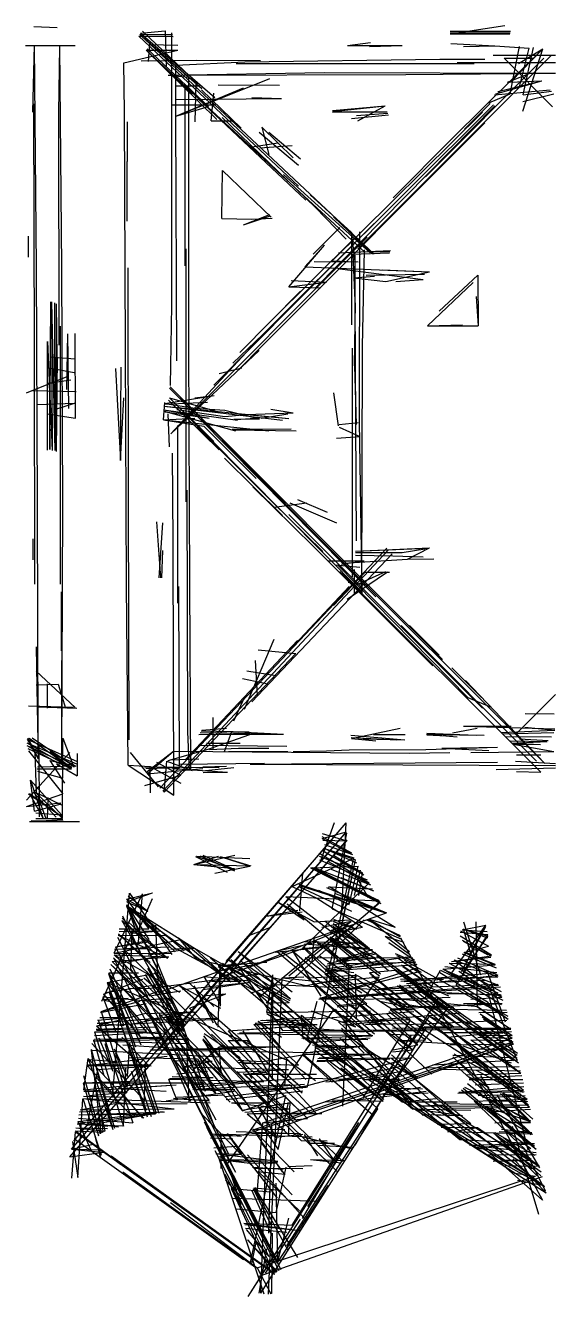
# Model space of a CAD drawing. Header units: millimetres. Extents: x 0 to 1475, y 4 to 1205.
# Drawn here: x 974 to 1475, y 4 to 1205 of the extents above; entities that cross this region are included whole.
import ezdxf

# ---------------------------------------------------------------- set-up
doc = ezdxf.new("R2010")
doc.units = ezdxf.units.MM
for name, color, linetype in [('P_139', 7, 'Continuous'), ('P_620', 7, 'Continuous'), ('P_707', 7, 'Continuous'), ('P_713', 7, 'Continuous'), ('P_731', 7, 'Continuous'), ('P_739', 7, 'Continuous'), ('P_741', 7, 'Continuous'), ('P_742', 7, 'Continuous'), ('P_743', 7, 'Continuous'), ('UNASSIGNED', 1, 'Continuous')]:
    doc.layers.add(name, color=color, linetype=linetype)

msp = doc.modelspace()

# ---------------------------------------------------------------- linework, layer by layer
at = {"layer": 'P_139'}
for p, q in [((1375.3, 1197), (1427, 1205)), ((1375.3, 1197), (1431.7, 1197)), ((1375.5, 1199.5), (1432.5, 1199.5)), ((1375.5, 1198), (1432, 1198)), ((1383, 1197), (1431.7, 1197)), ((1278.3, 1186), (1330, 1186)), ((1288, 994), (1471, 1177)), ((1299, 1185), (1330, 1186)), ((1376, 1188), (1417.7, 1185.7)), ((1378, 1098.7), (1463, 1183)), ((1388, 1185), (1417.7, 1185.7)), ((1416, 1177), (1475, 1177)), ((1417.7, 1185.7), (1450, 1183.5)), ((1432, 1140.5), (1441, 1185)), ((1433, 1152), (1463, 1183)), ((1440, 1169), (1463, 1183)), ((1441, 1147), (1450, 1183.5)), ((1444, 1124), (1463, 1183)), ((1444.5, 1139.5), (1454, 1184)), ((1352, 1062), (1464, 1174)), ((1365.5, 1173), (1408, 1173)), ((1382, 1170), (1475, 1170)), ((1426.5, 1174), (1454, 1174)), ((1426.5, 1174), (1472, 1128)), ((1256.5, 1160.5), (1475, 1160)), ((1333.5, 1158.5), (1475, 1160)), ((1429.5, 1151.5), (1451, 1160)), ((1417.3, 1139.3), (1470, 1144.3)), ((1418.5, 1140.5), (1462, 1152.7)), ((1420.5, 1142.5), (1462, 1152.7)), ((1431.3, 1151.3), (1462, 1152.7)), ((1444.5, 1139.5), (1471.2, 1143)), ((1288, 1115), (1314, 1129)), ((1389, 1107), (1413.3, 1131.3)), ((1412, 1132), (1432, 1140.5)), ((1444, 1133), (1473.5, 1140.5)), ((1282, 1117), (1317, 1120.5)), ((1287, 1120), (1316.5, 1122.2))]:
    msp.add_line(p, q, dxfattribs=at)
at = {"layer": 'P_620'}
for p, q in [((984.5, 976.5), (982.5, 1186.5)), ((982.5, 899.5), (982, 1131)), ((1006, 903), (1005.5, 1122.5)), ((977, 986), (977, 1006))]:
    msp.add_line(p, q, dxfattribs=at)
at = {"layer": 'P_707'}
for p, q in [((986, 529), (985.5, 752.5)), ((1008.5, 511.5), (1009.5, 752.5)), ((1072, 530), (1071.5, 753.5)), ((981, 720), (981, 700)), ((1008, 614), (1008, 670)), ((984, 618), (985, 561.3)), ((1008, 605), (1008, 549)), ((984, 595), (1021, 560.7)), ((984, 582), (1005, 582.5)), ((995, 560), (995, 583)), ((1005, 582.5), (1012, 560)), ((977, 562), (1019.5, 561)), ((985, 561.3), (986, 512)), ((985, 561.3), (1022.5, 560)), ((975.8, 530.5), (986, 512)), ((975.8, 530.5), (1023, 509.5)), ((976.2, 532), (986, 512)), ((977.4, 531.6), (1017.7, 503.3)), ((980.5, 532), (1020.3, 504.9)), ((1009, 455.7), (1009.5, 531.5)), ((1009.5, 531.5), (1019.7, 504.1)), ((975, 473), (1016, 518)), ((975.2, 527.3), (1022.2, 507.4)), ((975.2, 527.3), (1017.7, 503.3)), ((975.2, 524.6), (1007.3, 510.3)), ((975.2, 524.6), (1004.2, 508.2)), ((976.2, 521.8), (1016.8, 503)), ((977, 519.5), (1009.5, 479)), ((983, 519), (984, 479.4)), ((987.2, 457.2), (987, 524)), ((997, 519), (1021.6, 505)), ((997, 519), (1017.8, 503.7)), ((1023, 517), (1023, 496)), ((985.5, 504.5), (1021.8, 505.5)), ((997, 510.5), (1011, 489)), ((997, 510.5), (1021.8, 505.5)), ((1003.3, 507.3), (1023, 496)), ((985, 502.7), (1017.4, 502.6)), ((985.5, 500.5), (1008, 494)), ((978.7, 492), (990.5, 456.2)), ((978.7, 492), (1008, 459.2)), ((982.7, 462.7), (978.7, 492)), ((983.2, 480.5), (1008, 468.5)), ((983.2, 480.5), (1009, 455.7)), ((975, 467), (1009.5, 479)), ((975, 467), (1007.5, 470.5)), ((977, 479), (1008.4, 457.6)), ((978, 479.2), (1008.4, 457.6)), ((981.5, 480.2), (1003, 457))]:
    msp.add_line(p, q, dxfattribs=at)
at = {"layer": 'P_713'}
for p, q in [((1082, 1196.3), (1303.5, 989)), ((1278.3, 1186), (1300, 1189)), ((1088, 1181.6), (1295, 990.5)), ((1173, 1169), (1398, 1169)), ((1181.5, 1170.5), (1365.5, 1173)), ((1109, 1158), (1333.5, 1158.5)), ((1188, 1137), (1216, 1136)), ((1264.2, 1123.8), (1314, 1129)), ((1264.3, 1124.7), (1314, 1129)), ((1160, 1118), (1248, 1033)), ((1264.2, 1123.8), (1316, 1123.3)), ((1264.3, 1123), (1316, 1123.3)), ((1197.5, 1109), (1204, 1083)), ((1197.5, 1109), (1227, 1080)), ((1186, 1090), (1213, 1094)), ((1195, 1104), (1232, 1073)), ((1204, 1104), (1234, 1079)), ((1321.5, 1042), (1378, 1098.7)), ((1195.5, 1089.5), (1226, 1091.5))]:
    msp.add_line(p, q, dxfattribs=at)
at = {"layer": 'P_731'}
for p, q in [((1071, 506), (1069.5, 676.5)), ((1073, 518), (1099.5, 485.5)), ((1089, 500.2), (1114, 519.3)), ((1089, 498), (1114, 519.3)), ((1071, 506), (1114.3, 477.7)), ((1071, 506), (1092, 504.7)), ((1092, 504.7), (1121, 489)), ((1105, 480.7), (1107.7, 510)), ((1087, 487), (1121, 496.5)), ((1087.7, 503), (1120, 504)), ((1091.5, 503.5), (1092, 480)), ((978, 479.2), (990.5, 456.2)), ((982.7, 462.7), (1007.7, 469.7)), ((985.5, 477), (993.2, 455.6)), ((995, 455), (995.5, 475.5)), ((983.8, 461.2), (1008, 459.2)), ((978, 453), (1009.5, 454.8)), ((978, 453), (1025, 453)), ((979.5, 453.8), (1025, 453)), ((983.7, 455.7), (1009, 455.7))]:
    msp.add_line(p, q, dxfattribs=at)
at = {"layer": 'P_739'}
for p, q in [((1111.3, 819), (1297, 1005)), ((1126, 755), (1126, 994)), ((1071.5, 753.5), (1071, 976)), ((1176.5, 896), (1234, 954)), ((1111, 864.7), (1112.5, 940.5)), ((1287, 718), (1285.5, 944.2)), ((1176.5, 896), (1206, 925.5)), ((1111.3, 819), (1198.3, 913)), ((1170, 886), (1198.3, 913)), ((1172, 876), (1201.5, 906)), ((1292, 667), (1292.5, 901.5)), ((1069.5, 676.5), (1068.5, 899.5)), ((1111.3, 819), (1195, 898)), ((1129.5, 677.5), (1128.5, 900.5)), ((1283, 684), (1283, 900)), ((1059, 881), (1064, 794)), ((1064, 794), (1064.5, 882)), ((1157, 876), (1178.5, 881.5)), ((1064, 794), (1067, 853)), ((1105.9, 847.9), (1152.5, 855.5)), ((1110, 862.3), (1305, 665)), ((1110, 853), (1292, 670)), ((1110, 853), (1153, 841)), ((1110.8, 863.5), (1368, 606)), ((1110.8, 863.5), (1249, 723)), ((1134, 853), (1152.5, 855.5)), ((1265, 858), (1269.7, 826.7)), ((1104.5, 832.2), (1105.8, 848.8)), ((1104.7, 841.8), (1174.5, 832)), ((1104.7, 841.8), (1147.5, 834)), ((1105.1, 845.3), (1223, 833.5)), ((1105.1, 845.3), (1217, 832)), ((1105.2, 847.3), (1146, 849)), ((1105.9, 847.9), (1134.5, 843.5)), ((1109.2, 851), (1157, 804)), ((1117, 842), (1162.5, 835.5)), ((1134.5, 843.5), (1162.5, 841.5)), ((1162.5, 841.5), (1195.3, 833.3)), ((1206, 842.5), (1227, 839)), ((1104.5, 832.2), (1134, 834)), ((1104.5, 832.2), (1204, 822)), ((1104.5, 832.2), (1142.5, 826.5)), ((1105, 840.5), (1172.5, 822)), ((1106, 840), (1147.5, 834)), ((1110, 807), (1109, 838)), ((1125, 839), (1152, 812)), ((1162.5, 835.5), (1183, 837.3)), ((1171, 833), (1195.3, 833.3)), ((1173, 832.7), (1199.5, 834.5)), ((1183, 837.3), (1227, 839)), ((1183, 837.3), (1223, 833.5)), ((1196.8, 834), (1222, 838)), ((1270.5, 828), (1288.5, 829.8)), ((1292.3, 668.7), (1289.7, 830.7)), ((1118, 659), (1118, 827)), ((1136, 826), (1207.5, 754.5)), ((1142.5, 826.5), (1192, 777)), ((1169.5, 823.5), (1225, 824)), ((1171, 823), (1230, 822)), ((1270.5, 825.5), (1290, 816.5)), ((1268, 815), (1290, 816.5)), ((1113.5, 717.5), (1113, 801)), ((1162, 796), (1217, 742)), ((1189, 769), (1246.5, 712.5)), ((1231, 757), (1259, 745)), ((1207.5, 754.5), (1255, 708)), ((1209, 750), (1240, 754)), ((1224, 754), (1268, 735)), ((1098, 736), (1101.7, 683)), ((1100.5, 683), (1104, 735)), ((1286, 708.3), (1356, 711.3)), ((1286, 708.3), (1354.2, 711)), ((1330, 707), (1351.5, 710.5))]:
    msp.add_line(p, q, dxfattribs=at)
at = {"layer": 'P_741'}
for p, q in [((1081.2, 1195), (1113.5, 1194.5)), ((1081.2, 1195), (1232, 1053)), ((1082, 1196.3), (1113, 1196.3)), ((1082, 1196.3), (1140.7, 1145.3)), ((1082.8, 1197.8), (1106, 1200)), ((1082.8, 1197.8), (1153, 1137)), ((1084.7, 1199.7), (1137, 1149.7)), ((1106, 1200), (1107, 1166)), ((1112.5, 940.5), (1112.5, 1198)), ((1067, 1169.5), (1118, 1181.5)), ((1088, 1181.6), (1118, 1181.5)), ((1088, 1181.6), (1132, 1140)), ((1088, 1181.6), (1155, 1116)), ((1089.1, 1183), (1147, 1128.5)), ((1091.3, 1188), (1090, 1171)), ((1090.8, 1187), (1118, 1186.5)), ((1067.5, 1123.5), (1067, 1169.5)), ((1083.5, 1171.5), (1136, 1172.3)), ((1116, 1167.5), (1181.5, 1170.5)), ((1116.2, 1119.2), (1116, 1167.5)), ((1136, 1172.3), (1196, 1172)), ((1109, 1158), (1256.5, 1160.5)), ((1109, 1158), (1128.5, 1156)), ((1116.2, 1119.2), (1205, 1155)), ((1128.5, 900.5), (1128.5, 1156)), ((1116, 1148), (1138.7, 1148)), ((1116.2, 1119.2), (1180, 1146)), ((1125, 978), (1125, 1148)), ((1135, 1150.5), (1134, 1114)), ((1140.5, 1144), (1178, 1108)), ((1149.5, 1115), (1152, 1141)), ((1156, 1149), (1214, 1148.7)), ((1112, 1130), (1154, 1130)), ((1116, 1135), (1216, 1136)), ((1137, 1136), (1239, 1040)), ((1248, 957), (1417.5, 1129)), ((1253, 967), (1416.3, 1130)), ((1116.2, 1119.2), (1147, 1128.5)), ((1117, 888), (1116.2, 1119.2)), ((1264, 982.5), (1406, 1123)), ((1070, 1114), (1070, 1076.5)), ((1149.5, 1115), (1170, 1115)), ((1070, 1020), (1070, 1076.5)), ((1159.7, 1022.7), (1160.2, 1067.8)), ((1160.2, 1067.8), (1206.2, 1023.8)), ((1218, 1064), (1299.7, 990)), ((1243, 1045), (1282, 1009.3)), ((1159.7, 1022.7), (1188, 1022)), ((1180, 1016.5), (1205, 1026.3)), ((1180, 1016.5), (1205.5, 1025)), ((1188, 1022), (1207.3, 1023))]:
    msp.add_line(p, q, dxfattribs=at)
at = {"layer": 'P_742'}
for p, q in [((1201.5, 906), (1408, 1113)), ((1248, 1033), (1277, 1003)), ((1265, 1024), (1302, 989)), ((1152, 865), (1303.5, 1018)), ((1198.3, 913), (1303.5, 1018)), ((1246, 989), (1271, 1014)), ((1285.5, 982), (1282, 1009.3)), ((1282, 1009.3), (1282, 922)), ((1289.7, 830.7), (1290, 1010)), ((1206, 925.5), (1285, 1004)), ((1223, 958), (1256.5, 997.5)), ((1238, 977), (1256.5, 997.5)), ((1270, 990), (1319, 992.5)), ((1282.5, 989), (1318, 990)), ((1285.7, 945), (1283.7, 988.7)), ((1285.5, 944.2), (1285.5, 988)), ((1292.5, 901.5), (1294.5, 993)), ((1295.2, 991), (1318.3, 991.3)), ((1238, 977), (1355.7, 972.3)), ((1247, 982), (1288.5, 981.5)), ((1264, 982.5), (1286.7, 981.7)), ((1271, 975), (1350, 965)), ((1311, 974), (1355.7, 972.3)), ((1223, 958), (1258.5, 962.5)), ((1225, 964), (1258.5, 962.5)), ((1284, 966.5), (1304, 968)), ((1284, 966.5), (1314.5, 963)), ((1296, 969), (1351, 970)), ((1314.5, 963), (1355.7, 972.3)), ((1324, 963), (1350, 965)), ((1354, 921.3), (1397, 962)), ((1365, 935), (1401.5, 969)), ((1401.5, 969), (1401.7, 921.3)), ((1223, 958), (1253, 957)), ((1400, 949), (1401.7, 921.3)), ((1285, 883.5), (1286, 943)), ((1354, 921.3), (1387, 922)), ((1354, 921.3), (1401.7, 921.3)), ((1285, 883.5), (1286.5, 828))]:
    msp.add_line(p, q, dxfattribs=at)
at = {"layer": 'P_743'}
for p, q in [((1223, 743), (1406, 560)), ((1249, 723), (1465, 507.5)), ((1101, 484.3), (1315.5, 711)), ((1104, 481.5), (1316.7, 709.3)), ((1246.5, 712.5), (1359, 600)), ((1335, 700.7), (1356, 711.3)), ((1188, 566), (1320.5, 705.8)), ((1260, 699), (1294, 699)), ((1272.7, 696), (1294, 699)), ((1274.5, 697), (1335, 700.7)), ((1286, 707), (1330, 707)), ((1286, 704.5), (1321.3, 704)), ((1321.3, 704), (1350, 703)), ((1335, 700.7), (1360, 701)), ((1265, 657), (1295, 688.5)), ((1267, 695.5), (1290, 693)), ((1269, 695.3), (1392, 570)), ((1271, 689), (1461, 499.5)), ((1278, 663), (1316.3, 688.7)), ((1285, 669), (1285, 691)), ((1286, 676), (1314.5, 689)), ((1295, 688.5), (1318, 688.5)), ((1224, 615), (1280, 675)), ((1279, 679), (1299, 676)), ((1329, 638), (1457, 510)), ((1337, 638), (1365, 610)), ((1194, 615), (1229.5, 611.5)), ((1377, 598), (1405, 570)), ((1392, 570), (1414, 561)), ((1282, 531.3), (1328, 541)), ((1377.5, 536.5), (1401, 541)), ((1388, 543), (1433, 543)), ((1303, 535), (1333, 535)), ((1353, 535.4), (1382, 533)), ((1353, 535.4), (1407.5, 534.5)), ((1353, 535.4), (1400, 534.5)), ((1353.2, 536.2), (1400, 534.5)), ((1353.2, 534.8), (1377.5, 533.5))]:
    msp.add_line(p, q, dxfattribs=at)
at = {"layer": 'UNASSIGNED'}
for p, q in [((982, 1204), (1004, 1203)), ((974, 1186), (1021, 1186)), ((981, 1123), (982.5, 1186.5)), ((1005.5, 1122.5), (1006.5, 1185)), ((1008.5, 976.5), (1006.5, 1185)), ((1068.5, 899.5), (1067.5, 1123.5)), ((985.5, 752.5), (984.5, 976.5)), ((1009.5, 752.5), (1008.5, 976.5)), ((997, 804.2), (998, 944)), ((998.8, 943.8), (1001.8, 803.4)), ((998.8, 943.8), (999.3, 803.3)), ((1001.4, 942.8), (1001.8, 803.4)), ((1003, 841), (1003.3, 942)), ((1004, 891.5), (1003.3, 942)), ((1007, 677), (1007, 921)), ((1013, 861), (1014, 913.5)), ((1015, 843), (1014, 913.5)), ((1021.3, 834), (1021, 914)), ((995, 906.5), (999.3, 803.3)), ((995, 803.7), (995, 906.5)), ((983, 677), (982.5, 899.5)), ((997, 892), (1021, 890)), ((1004, 891.5), (1003, 802.3)), ((996.5, 881.5), (1020, 877)), ((996.5, 881.5), (997, 804.2)), ((975, 858), (1015, 874)), ((995, 867), (1017, 870)), ((981, 860), (1022, 859)), ((985, 847), (1020.5, 848)), ((1002, 844), (1002, 812)), ((1002.7, 842.3), (1020.5, 848)), ((994.5, 838), (1021.3, 834)), ((1127.5, 537.5), (1127, 766)), ((1103, 683), (1104, 709)), ((1114.3, 477.7), (1113.5, 717.5)), ((1119.7, 505.3), (1119, 675)), ((1130.3, 501), (1129.5, 677.5)), ((1181, 559), (1209, 625)), ((1125, 511), (1231, 624)), ((1105, 480.7), (1229.5, 611.5)), ((1191, 605), (1193, 572)), ((1183.3, 595.3), (1210.7, 590.7)), ((1179, 588), (1203, 583)), ((1390, 586), (1465, 507.5)), ((1171, 548), (1181, 570)), ((1437, 535), (1475, 573)), ((1446.3, 555), (1473.7, 554.7)), ((1140.7, 539.3), (1164, 541)), ((1151, 551), (1151, 520.5)), ((1388, 543), (1474.3, 540.3)), ((1446, 542), (1474.2, 539.2)), ((1129, 501), (1127.5, 537.5)), ((1138, 535), (1218, 535.3)), ((1139, 536.8), (1218, 535.3)), ((1140, 538.5), (1185.5, 537.5)), ((1140, 538.5), (1169, 538)), ((1146.7, 521.3), (1186, 535)), ((1154, 537), (1185.3, 536)), ((1162, 519), (1169, 538)), ((1169, 538), (1218, 535.3)), ((1281.5, 534.5), (1332.5, 530)), ((1281.8, 532.2), (1325, 530)), ((1282, 531.3), (1305, 529)), ((1293, 531), (1332.5, 530)), ((1377.3, 535), (1407.5, 534.5)), ((1424, 537), (1474.2, 539.2)), ((1425.3, 535.7), (1473.2, 536.8)), ((1427.7, 533.3), (1471, 533)), ((1432, 529), (1467, 528.3)), ((1441, 531), (1468, 529.5)), ((1108.8, 510.5), (1146.7, 521.3)), ((1114, 519.3), (1336.5, 517.5)), ((1138, 525), (1221, 524)), ((1145, 527), (1177, 527)), ((1148, 520.8), (1175.5, 522)), ((1166, 519), (1222, 519)), ((1175.5, 522), (1204, 522)), ((1227, 519), (1258.5, 519.5)), ((1258.5, 519.5), (1280, 520.5)), ((1280, 520.5), (1352.5, 521)), ((1336.5, 517.5), (1375, 518)), ((1352.5, 521), (1420, 523)), ((1367.5, 522), (1420, 523)), ((1367.5, 522), (1412, 520)), ((1395, 518), (1473.5, 519)), ((1434.2, 526.8), (1467, 528.3)), ((1434.2, 526.8), (1460.7, 525.7)), ((1435, 526), (1473.5, 519)), ((1435, 526), (1460.7, 525.7)), ((1086.5, 504.5), (1157, 504)), ((1098, 509), (1121, 496.5)), ((1107.7, 510), (1131.5, 501)), ((1111, 511), (1138, 512)), ((1119, 507), (1200, 508)), ((1141.5, 504.5), (1164, 505)), ((1186.5, 507), (1420, 509)), ((1186.5, 507), (1475, 505.7)), ((1437, 510), (1475, 507.5)), ((1438, 516), (1461, 516)), ((1089, 498), (1141.7, 503)), ((1113, 503), (1165, 499.5)), ((1141.3, 500.7), (1171, 504)), ((1142, 499), (1165, 499.5)), ((1419, 502), (1475, 503.5)), ((1438, 500), (1461, 499.5)), ((1093, 492), (1114.3, 477.7)), ((1019.7, 151.3), (1277, 451.5)), ((1253, 415), (1266, 452)), ((1273, 369), (1277, 451.5)), ((1016, 136), (1278, 435.6)), ((1017.5, 143.2), (1277.4, 443)), ((1101, 238), (1277.4, 443)), ((1163.7, 320.7), (1264, 436)), ((1176.2, 320.2), (1277.8, 434.5)), ((1254.2, 438.8), (1282, 423.3)), ((1254.4, 436.8), (1277.4, 443)), ((1254.4, 436.8), (1283, 421.8)), ((1254.5, 441.5), (1277.8, 434.5)), ((1255, 435.2), (1277.8, 434.5)), ((1264, 370.5), (1277.7, 441.8)), ((1133, 412.2), (1172, 421)), ((1139, 420.5), (1171.7, 406.3)), ((1141.5, 421), (1171.5, 407.5)), ((1253, 422.3), (1298.8, 394.8)), ((1255.3, 425), (1293.8, 402.6)), ((1256.7, 431), (1283, 421.8)), ((1257.6, 427), (1284.2, 418.4)), ((1258.7, 426.3), (1287, 413.7)), ((1258.7, 426.3), (1285.8, 416.7)), ((1265, 421), (1292.6, 404.4)), ((1133, 412.2), (1156.5, 420)), ((1133, 412.2), (1171.7, 408.3)), ((1133, 412.2), (1187, 411)), ((1134.8, 419.8), (1164.5, 405)), ((1135.6, 420), (1171.5, 407.5)), ((1135.6, 420), (1186, 418)), ((1153, 404), (1186, 410.8)), ((1158, 419.7), (1187, 411)), ((1159, 419.5), (1183.5, 411.5)), ((1226, 391.5), (1283.7, 418)), ((1240.5, 202.2), (1285.8, 416.7)), ((1243.5, 409), (1288.5, 410.5)), ((1243.5, 409), (1310, 375.4)), ((1244.8, 409.5), (1310, 375.4)), ((1244.8, 409.5), (1308.9, 376.9)), ((1246.5, 409.5), (1303, 387.3)), ((1246.5, 409.5), (1308.2, 378)), ((1251.7, 420), (1292.6, 404.4)), ((1252, 416.7), (1297, 397.8)), ((1258.2, 300.8), (1284.2, 418.4)), ((1260, 415), (1300, 393)), ((1273, 354), (1285.8, 416.7)), ((1280, 374.5), (1288.5, 410.5)), ((1233.3, 368.3), (1236, 404)), ((1262, 408), (1300, 393)), ((1272, 400), (1303, 387.3)), ((1285, 383), (1290.7, 407)), ((1286, 402), (1298, 381)), ((1289, 383), (1292.6, 404.4)), ((1056.5, 196), (1072.3, 385)), ((1057.9, 328.6), (1084.5, 384.5)), ((1069.5, 379.5), (1094, 385.5)), ((1069.7, 376.9), (1094, 385.5)), ((1072.3, 385), (1112.4, 327.2)), ((1081, 339), (1084.5, 384.5)), ((1226, 391.5), (1249.5, 380.5)), ((1232.5, 393.5), (1314.2, 366.6)), ((1232.5, 391.5), (1282, 368)), ((1232.7, 392.3), (1314.2, 366.6)), ((1235.2, 332.2), (1298.8, 394.8)), ((1251, 388), (1280, 374.5)), ((1258.5, 390.5), (1315.2, 366.5)), ((1260, 391), (1302, 389.2)), ((1261.5, 391.5), (1323.5, 353)), ((1266, 385), (1313, 367.3)), ((1272, 395), (1307.8, 378.4)), ((1069.4, 374), (1078.5, 349)), ((1069.4, 374), (1116.8, 332)), ((1069.5, 379.5), (1090.5, 351.5)), ((1069.5, 379.5), (1089.7, 368)), ((1069.6, 373), (1168, 301.3)), ((1069.6, 373), (1124.6, 259.8)), ((1069.7, 376.9), (1089.7, 368)), ((1069.9, 373.7), (1100.7, 309.3)), ((1069.9, 373.7), (1090.5, 341.5)), ((1071, 382.5), (1089.7, 368)), ((1083, 355), (1094, 380)), ((1201.5, 281.5), (1308.9, 376.9)), ((1213, 376.5), (1247, 358)), ((1213, 376.5), (1237.5, 360)), ((1220, 382), (1303, 318)), ((1220, 382), (1308.2, 378)), ((1221.5, 375), (1285, 322)), ((1221.5, 375), (1237.5, 360)), ((1249.5, 380.5), (1292.5, 353)), ((1265, 339.5), (1309.3, 376.7)), ((1065.4, 361.6), (1099.5, 324.5)), ((1065.7, 363.7), (1082, 330)), ((1070.6, 372.1), (1116.8, 332)), ((1072.6, 371.6), (1134.8, 332.5)), ((1073.3, 370), (1115.4, 329.6)), ((1081, 367), (1124, 331)), ((1101.5, 292), (1315.2, 366.5)), ((1201.5, 363.5), (1231.5, 369)), ((1201.5, 363.5), (1235.5, 367.5)), ((1264, 370.5), (1329.4, 341.8)), ((1265, 360.5), (1287, 351)), ((1298.4, 360.6), (1337, 330)), ((1298.4, 360.6), (1328.2, 343.8)), ((1299, 360.5), (1323.5, 353)), ((1046.3, 283), (1076, 349)), ((1062.5, 351.5), (1090.5, 351.5)), ((1062.6, 349), (1101, 349.5)), ((1065, 359.3), (1108.4, 323.8)), ((1065, 359.3), (1123.5, 257)), ((1071, 358), (1108.4, 323.8)), ((1073.5, 313), (1075, 350.5)), ((1075.5, 347.5), (1101, 349.5)), ((1097, 355), (1099.5, 293.5)), ((1185, 345), (1206, 353)), ((1192, 318), (1276.5, 352)), ((1195, 287), (1281.8, 358.8)), ((1247, 358), (1281.3, 360)), ((1254, 353), (1281.8, 358.8)), ((1257, 359), (1299, 323)), ((1262, 328), (1294, 360)), ((1262.2, 347.2), (1292.5, 353)), ((1262.3, 349.7), (1281.7, 358)), ((1263, 350.5), (1289.5, 338.5)), ((1264.5, 354), (1297.3, 333.3)), ((1264.8, 358.5), (1287, 351)), ((1264.8, 356.5), (1317, 312)), ((1264.8, 356.5), (1439, 234)), ((1275, 353), (1299.2, 332.8)), ((1296.6, 359.8), (1328, 345.3)), ((1377, 310), (1409, 355)), ((1384.8, 348.4), (1411, 346)), ((1385, 349.5), (1411.5, 335)), ((1386.2, 311), (1409.2, 353.8)), ((1386.7, 350.6), (1409, 355)), ((1386.7, 350.6), (1410.5, 348.8)), ((1387.8, 351.4), (1410.7, 343)), ((1387.8, 351.4), (1411, 344.6)), ((1387.8, 351.4), (1394.5, 328.5)), ((1388, 358), (1404, 308)), ((1394.5, 328.5), (1409, 355)), ((1401.2, 278), (1400, 358)), ((1057.9, 328.6), (1121, 341.5)), ((1059, 334.5), (1091.3, 340.7)), ((1059, 334.5), (1092.5, 339.5)), ((1061, 343.7), (1172.5, 121.5)), ((1061.8, 345.5), (1106, 345)), ((1061.8, 345.5), (1108.4, 323.8)), ((1062, 346.7), (1102, 308)), ((1062, 346.7), (1092, 319.7)), ((1118.5, 343), (1135.5, 323)), ((1119.7, 342.3), (1168, 301.3)), ((1216.5, 331.5), (1248.8, 339)), ((1223, 307), (1264.3, 341)), ((1236, 333), (1292, 339)), ((1237.8, 337.2), (1302, 332)), ((1238.5, 339.5), (1290.7, 338.3)), ((1245, 320), (1247, 342.5)), ((1247.7, 340.7), (1280, 313.2)), ((1250, 338), (1299.2, 332.8)), ((1250, 338), (1283, 315.2)), ((1261.7, 342.7), (1308.5, 307)), ((1261.8, 344), (1309.5, 309)), ((1262.4, 343.6), (1305, 323.7)), ((1314, 344.5), (1331.5, 339)), ((1314, 344.5), (1337, 327.5)), ((1317.5, 338.5), (1341.6, 321.8)), ((1328.5, 343), (1462.5, 95)), ((1381, 298), (1411, 346)), ((1384.7, 344.7), (1414.5, 326.8)), ((1386.8, 340.8), (1414.2, 325.8)), ((1387.7, 310.7), (1411, 344.6)), ((1387.7, 339.7), (1411, 327)), ((1387.7, 339.7), (1413.5, 326.2)), ((1056, 320.5), (1109.6, 324.9)), ((1057.8, 326.9), (1119.5, 291.5)), ((1057.8, 326.9), (1109.6, 324.9)), ((1057.8, 326.9), (1126.5, 262)), ((1057.9, 328.6), (1112, 328.2)), ((1058.3, 332.1), (1090, 333)), ((1059, 334.5), (1118.3, 215.3)), ((1064, 319), (1098.3, 325.3)), ((1066.5, 333), (1110.5, 334.5)), ((1066.5, 333), (1231, 169.3)), ((1090, 327), (1133.8, 333.2)), ((1096.5, 324.5), (1110.7, 289.3)), ((1111.3, 332.3), (1133.2, 333.8)), ((1117, 332.7), (1213, 281)), ((1133.8, 333.2), (1168, 301.3)), ((1133.8, 333.2), (1186.2, 303.2)), ((1164, 308), (1236, 333)), ((1175, 330), (1226, 292)), ((1175, 330), (1224.5, 285.2)), ((1210, 329.5), (1258.5, 334.5)), ((1212, 330), (1304, 252.4)), ((1215, 331), (1281.7, 278.3)), ((1226, 331), (1283.5, 281.5)), ((1226, 331), (1253.2, 287.8)), ((1236.2, 334), (1307.5, 263)), ((1236.8, 334.6), (1296.5, 280.5)), ((1238.5, 324.5), (1340.2, 324.2)), ((1238.5, 324.5), (1344.7, 242)), ((1252, 326), (1386, 241.7)), ((1257.6, 313.8), (1335, 325)), ((1258.3, 316.2), (1306, 328)), ((1258.5, 334.5), (1281.7, 313.9)), ((1259, 318.3), (1304.7, 329.3)), ((1268, 321.3), (1302, 332)), ((1268, 321.3), (1304.7, 329.3)), ((1305.7, 326.3), (1440, 224.8)), ((1323.5, 328), (1342.7, 319.8)), ((1324.7, 326.3), (1343.8, 317.6)), ((1376.8, 320.7), (1414.2, 325.8)), ((1376.8, 320.7), (1413.8, 324.8)), ((1386.6, 327.8), (1418.7, 314.5)), ((1388.2, 329.2), (1411.5, 335)), ((1388.2, 329.2), (1418, 317.3)), ((1388.8, 329.8), (1417.6, 318.2)), ((1053.8, 313.8), (1082.3, 249.3)), ((1054.8, 317.6), (1182, 188)), ((1054.8, 317.6), (1123.8, 254.6)), ((1056, 320.5), (1159, 216)), ((1057.3, 324.1), (1123.5, 257)), ((1057.3, 324.1), (1101, 238)), ((1073.5, 313), (1091.5, 288)), ((1089.3, 314.3), (1123.8, 254.6)), ((1091.5, 318.2), (1111, 291)), ((1135.5, 323), (1239, 298)), ((1149, 324), (1242.8, 244.2)), ((1156, 258.5), (1158, 318)), ((1156, 316), (1178, 302)), ((1156.2, 316.8), (1202, 320)), ((1158.3, 278.3), (1158, 316.7)), ((1160, 319), (1223.8, 283.7)), ((1160.5, 316), (1180.5, 318.5)), ((1166.3, 321.7), (1224.5, 285.2)), ((1167, 313.5), (1192, 318)), ((1167, 313.5), (1312, 188.5)), ((1168, 322.5), (1330, 188)), ((1173.5, 318.5), (1217, 255.5)), ((1177.7, 321.3), (1312.8, 190.3)), ((1179, 320), (1208.5, 300)), ((1253, 286), (1345.2, 315)), ((1257, 309), (1281.7, 313.9)), ((1257.3, 311.5), (1343.8, 317.6)), ((1257.6, 313.8), (1292, 291)), ((1257.6, 313.8), (1280, 293)), ((1259, 318.3), (1342.7, 319.8)), ((1262.3, 313), (1330.8, 319.8)), ((1262.3, 313), (1437, 201)), ((1262.3, 313), (1284.2, 310.3)), ((1268, 321.3), (1305, 323.7)), ((1274, 184), (1280, 313.2)), ((1283, 315.2), (1312, 319)), ((1299.3, 310.3), (1323.3, 312.3)), ((1323.3, 312.3), (1371, 275.5)), ((1325, 313.5), (1371.7, 277.3)), ((1326.3, 323.7), (1371, 292.5)), ((1329.4, 317.4), (1359, 296.5)), ((1330, 320.4), (1348, 310.5)), ((1330.5, 316), (1359, 296.5)), ((1331.8, 321.8), (1410.5, 278.5)), ((1351.5, 285.5), (1366.3, 312.3)), ((1366.3, 312.3), (1425, 284.2)), ((1368.3, 313.4), (1418, 317.3)), ((1368.3, 313.4), (1420.5, 291)), ((1368.3, 313.4), (1424.2, 287)), ((1368.8, 313.5), (1424, 280)), ((1370.5, 316), (1419.6, 310.2)), ((1374.4, 319), (1417.6, 318.2)), ((1374.4, 319), (1423.5, 292.2)), ((1379.2, 322.2), (1424.2, 287)), ((1379.2, 322.2), (1420.5, 306)), ((1382.2, 324.2), (1420.3, 307.8)), ((1047.8, 289.6), (1085, 304)), ((1051.4, 300.6), (1097.3, 309.7)), ((1051.4, 300.6), (1223.5, 226.5)), ((1051.4, 300.6), (1092.7, 174)), ((1051.4, 300.6), (1147.3, 189.7)), ((1051.4, 300.6), (1089.5, 252.5)), ((1052.6, 309.2), (1167.5, 187.8)), ((1052.6, 309.2), (1078, 240)), ((1052.6, 309.2), (1097.7, 177.2)), ((1052.8, 309.8), (1081, 310)), ((1052.8, 309.8), (1083, 242)), ((1060, 301), (1126.3, 236.7)), ((1086, 305.3), (1114.3, 280.7)), ((1087.3, 308.3), (1153.8, 195.5)), ((1088.3, 311), (1126.4, 245.6)), ((1092.5, 295.5), (1196, 309)), ((1096, 310.5), (1113, 281.2)), ((1122.5, 294), (1186.8, 301)), ((1128, 301), (1152, 278)), ((1142, 294), (1186.8, 301)), ((1142.5, 306.5), (1186.5, 302.2)), ((1142.5, 306.5), (1158.5, 279.5)), ((1150, 302), (1178, 302)), ((1186.2, 303.2), (1294.3, 209)), ((1186.5, 302.2), (1223.2, 282)), ((1196.5, 7.2), (1207.7, 308)), ((1202, 272.4), (1207.7, 308)), ((1203.7, 6.3), (1216.7, 305.3)), ((1207.5, 209), (1207.7, 308)), ((1216.7, 305.3), (1237, 306)), ((1216.7, 305.3), (1257.2, 301.2)), ((1234, 311), (1301.2, 249.6)), ((1239, 298), (1287.3, 306.3)), ((1243, 305), (1286, 307.8)), ((1256.5, 301.8), (1276, 285.5)), ((1257, 309), (1307.5, 263)), ((1257.2, 301.2), (1308.3, 306)), ((1257.2, 301.2), (1276, 285.5)), ((1262, 289), (1347.3, 311.3)), ((1265, 298), (1297.5, 300.5)), ((1279.5, 264.5), (1308.3, 306)), ((1285.2, 308.5), (1311.6, 294)), ((1287, 266), (1286, 307.8)), ((1299.3, 310.3), (1336, 279.3)), ((1299.3, 300.3), (1337.7, 265.7)), ((1300.2, 309), (1430, 204)), ((1301.5, 307), (1411, 220)), ((1310, 295), (1420.3, 307.8)), ((1328.5, 304), (1420.5, 306)), ((1328.8, 302), (1419.6, 310.2)), ((1332, 301.7), (1369, 304)), ((1334, 299.7), (1408, 303)), ((1364.7, 310.7), (1411.5, 282)), ((1383.5, 311.5), (1412, 293)), ((1387.7, 310.7), (1421.2, 298.2)), ((1410, 312), (1427.5, 263.5)), ((1045.5, 273.2), (1100.7, 293)), ((1047.8, 289.6), (1082.3, 249.3)), ((1049.5, 291.2), (1107, 300)), ((1052.7, 292.3), (1082, 212)), ((1054.5, 292), (1067, 260)), ((1071, 295), (1092.5, 295.5)), ((1091.5, 288), (1121, 293)), ((1119.5, 298), (1158.5, 276.5)), ((1119.5, 298), (1235.5, 196.5)), ((1129, 276.5), (1163.5, 290)), ((1133, 297.5), (1155, 260.3)), ((1133, 297.5), (1151.5, 262.5)), ((1141, 288), (1163.5, 290)), ((1187, 291), (1210, 297.5)), ((1203, 295), (1223.8, 283.7)), ((1209.3, 298.7), (1423.8, 288.8)), ((1251.2, 285), (1421.2, 298.2)), ((1251.2, 285), (1422.8, 296.8)), ((1253, 286), (1313.5, 290.8)), ((1301.5, 300), (1335.3, 277)), ((1311, 294.8), (1420.3, 299.3)), ((1312.5, 293.2), (1351, 261.5)), ((1325.5, 298), (1444.8, 199)), ((1327.5, 298.5), (1386.5, 259)), ((1328, 296.5), (1378.7, 258.7)), ((1335.5, 298.5), (1442.2, 215)), ((1344, 295), (1435.2, 227)), ((1350, 299), (1373.7, 288.3)), ((1372.3, 290.3), (1423.1, 289.4)), ((1381, 298), (1430.2, 266.2)), ((1395, 289), (1430, 268.8)), ((1411, 291.5), (1448.7, 142.7)), ((1412.5, 295), (1438.3, 227.5)), ((1045, 272.4), (1088, 281)), ((1045.5, 273.2), (1082.5, 283)), ((1046.6, 284.6), (1071, 286)), ((1046.6, 284.6), (1073, 278)), ((1047.3, 287.3), (1113, 281.2)), ((1047.3, 287.3), (1059, 255)), ((1084, 284), (1110.3, 286)), ((1084.5, 285), (1215.5, 29.5)), ((1111.8, 283), (1123.8, 258.8)), ((1129, 276.5), (1181, 224.5)), ((1201.5, 281.5), (1223.2, 282)), ((1239.6, 246), (1249.7, 283)), ((1252.3, 286.5), (1286, 259)), ((1254.8, 285), (1351.5, 285.5)), ((1256.5, 282.5), (1277.7, 263.3)), ((1268.7, 277.7), (1296.5, 280.5)), ((1269.5, 279), (1289.5, 281.5)), ((1272.5, 138.5), (1364, 285.5)), ((1281.7, 278.3), (1340, 237)), ((1282.2, 279.5), (1306.5, 255)), ((1289.5, 281.5), (1340, 237)), ((1309, 283), (1336.8, 277.4)), ((1313, 194), (1374.3, 278.3)), ((1314.3, 286.7), (1402, 278)), ((1314.5, 284.5), (1375.5, 287)), ((1319, 276), (1424.5, 280.8)), ((1324, 282), (1356.2, 276.5)), ((1335.8, 278.2), (1377, 278.7)), ((1356.2, 276.5), (1378.7, 258.7)), ((1357, 276.7), (1379, 277.5)), ((1364, 285.5), (1438, 229.2)), ((1388, 281), (1424.5, 280.8)), ((1395, 285), (1424.2, 287)), ((1400.3, 278.3), (1432.6, 256.6)), ((1401.2, 278), (1432.6, 256.6)), ((1411.3, 280.3), (1430.2, 266.2)), ((1041.1, 259.9), (1086.5, 271.5)), ((1041.1, 259.9), (1155, 266)), ((1041.9, 262.4), (1119.5, 269)), ((1042, 265.2), (1072, 267.7)), ((1042.8, 265.5), (1075.5, 168)), ((1044.3, 267.7), (1072, 267.7)), ((1045.5, 273.2), (1068.8, 196)), ((1073, 261), (1114, 270)), ((1086.5, 271.5), (1135, 273)), ((1087, 265), (1156, 267)), ((1100.5, 270), (1135, 273)), ((1100.5, 270), (1154, 171)), ((1107, 268), (1179.2, 179.6)), ((1107, 268), (1144, 198)), ((1119.5, 269), (1144, 198)), ((1165, 129.5), (1265, 274.5)), ((1191.2, 262.3), (1341, 273.5)), ((1196.2, 264.8), (1248, 268)), ((1198.5, 265), (1249.8, 261.2)), ((1201.8, 273), (1240, 259)), ((1202, 272.4), (1300, 274)), ((1202, 272.4), (1228, 274)), ((1202.2, 271.5), (1288.5, 217)), ((1236.5, 247.8), (1235, 270)), ((1235, 270), (1339.8, 181.5)), ((1244, 274), (1286, 259)), ((1266.7, 275.7), (1339.8, 181.5)), ((1270, 263.5), (1337.7, 265.7)), ((1274, 270), (1301.7, 250.2)), ((1274.7, 260.7), (1320, 265)), ((1293, 191), (1337.2, 264.2)), ((1294, 264.5), (1385, 272)), ((1300, 268), (1358, 214)), ((1306.5, 195.5), (1356, 269)), ((1315.5, 271), (1344.7, 242)), ((1317.5, 273.2), (1352, 246.5)), ((1318.8, 275.2), (1339.7, 275.3)), ((1318.8, 275.2), (1358, 245)), ((1333.5, 261), (1429, 265)), ((1355.3, 276), (1428.5, 274.5)), ((1356, 269), (1378.7, 258.7)), ((1356, 269), (1401.5, 238)), ((1381, 267), (1434.6, 244.7)), ((1402.5, 272.5), (1429.3, 272.7)), ((1403.7, 271), (1434.1, 250.6)), ((1405.7, 268.3), (1434.1, 250.6)), ((1407, 266.5), (1434, 248.1)), ((1039.4, 254.2), (1066.7, 165)), ((1039.4, 254.2), (1088.7, 254)), ((1039.4, 250.8), (1102, 254)), ((1041, 256.8), (1097, 259)), ((1041, 256.8), (1088.5, 256)), ((1041.1, 259.9), (1088, 219.5)), ((1041.3, 255.7), (1115, 252)), ((1041.9, 262.4), (1067, 260)), ((1143, 252.5), (1177, 230)), ((1153.5, 262.2), (1178, 240)), ((1165.5, 255), (1249.8, 261.2)), ((1165.5, 255), (1188, 228)), ((1174.5, 252.5), (1302.4, 250.8)), ((1176.3, 253.3), (1353, 255.5)), ((1179.3, 255), (1207.5, 209)), ((1181, 256), (1249.8, 261.2)), ((1189.8, 261.2), (1249.8, 261.2)), ((1189.8, 261.2), (1224, 225.7)), ((1191.2, 262.3), (1232, 222.5)), ((1193.8, 264.2), (1216, 249)), ((1193.8, 264.2), (1214.8, 240)), ((1217, 255.5), (1432.6, 256.6)), ((1223, 259), (1294, 254)), ((1270, 263.5), (1327.5, 209)), ((1272, 256), (1294, 234)), ((1272.7, 257.7), (1332, 202)), ((1295, 263), (1314, 262)), ((1295.5, 261), (1334.7, 262)), ((1321, 258), (1432.6, 257.6)), ((1328, 216.7), (1352.3, 257.3)), ((1349.5, 258.5), (1432.6, 256.6)), ((1350.8, 259.2), (1386.5, 259)), ((1368.2, 253.5), (1433.3, 254.3)), ((1368.2, 253.5), (1425, 253)), ((1368.2, 253.5), (1450.2, 182.8)), ((1368.2, 253.5), (1444.4, 197.1)), ((1373, 249), (1433.3, 254.3)), ((1405.5, 252.5), (1438.8, 232.2)), ((1413, 257), (1434.7, 243.3)), ((1036.8, 243.2), (1086, 190)), ((1038, 245.7), (1124.8, 250.6)), ((1038, 245.7), (1126.6, 247.2)), ((1038, 245.7), (1127, 243.2)), ((1038.3, 247), (1048, 213)), ((1039.3, 247.3), (1104, 248)), ((1043.5, 248.5), (1056.5, 217)), ((1049, 243), (1056.5, 217)), ((1065, 249), (1089.8, 222.8)), ((1066, 242), (1125.8, 238.2)), ((1072.5, 243.5), (1070, 212)), ((1072.5, 243.5), (1096.2, 176.2)), ((1082.3, 249.3), (1126.6, 247.2)), ((1104, 248), (1212.6, 36.6)), ((1128.7, 187.7), (1126.4, 245.6)), ((1141.8, 247.4), (1269, 122)), ((1141.8, 247.4), (1179.2, 179.6)), ((1141.8, 246.5), (1234.5, 151.5)), ((1141.8, 246.5), (1213, 143)), ((1142.2, 250.5), (1157.5, 230.5)), ((1150, 252), (1199.3, 207.3)), ((1165.5, 246), (1183.5, 246)), ((1165.5, 246), (1240.7, 172.3)), ((1179.5, 156.5), (1435.5, 242.8)), ((1183.5, 246), (1235.7, 201)), ((1188.4, 161.2), (1434.6, 244.7)), ((1198.3, 168.3), (1434, 248.1)), ((1212, 163), (1435.5, 242.8)), ((1226, 71.5), (1339, 251)), ((1235.3, 248.3), (1301.7, 250.2)), ((1236.5, 247.8), (1297.5, 247)), ((1237.3, 234.3), (1290, 240.3)), ((1242.8, 244.2), (1299.8, 248.6)), ((1245.2, 242), (1290, 240.3)), ((1247.5, 240.2), (1276, 241)), ((1248, 239), (1290, 240.3)), ((1260, 242), (1464, 108.8)), ((1271, 248), (1297, 226)), ((1271, 248), (1340, 190)), ((1279, 250), (1303.8, 233)), ((1319, 252), (1345, 251)), ((1321.5, 237), (1344.7, 242)), ((1326.5, 246), (1352, 246.5)), ((1326.5, 246), (1384.5, 242.5)), ((1375, 242), (1435.5, 242.8)), ((1387.5, 241), (1433, 225)), ((1395, 246.5), (1433.6, 245.9)), ((1395, 246.5), (1442.2, 215)), ((1401.5, 249), (1434, 248.1)), ((1403.7, 251), (1434.1, 250.6)), ((1029.2, 199.2), (1033.2, 228.8)), ((1032.2, 222.4), (1108, 231)), ((1033.2, 228.8), (1056.7, 162)), ((1033.2, 228.8), (1086, 172.7)), ((1036, 236.8), (1058.2, 163)), ((1036, 236.8), (1157.5, 230.5)), ((1036, 236.8), (1045.2, 158.5)), ((1036.2, 237.8), (1056.7, 162)), ((1058, 238), (1070, 212)), ((1059, 234), (1070, 202)), ((1072, 230), (1136.5, 228.5)), ((1092.2, 237), (1214.8, 240)), ((1092.2, 237), (1193, 238)), ((1092.2, 237), (1246, 234.5)), ((1117, 235), (1166, 139)), ((1126.3, 236.7), (1153, 163)), ((1133, 219), (1157, 240)), ((1136.5, 228.5), (1153.8, 195.5)), ((1137, 235), (1153.8, 195.5)), ((1142, 233), (1171.7, 202)), ((1159, 216), (1157, 240)), ((1157, 240), (1214.8, 240)), ((1175.7, 229.3), (1188, 210)), ((1195, 232), (1218, 211)), ((1198, 226), (1235.8, 232.5)), ((1219, 203), (1221, 228.7)), ((1220, 229.5), (1239, 209)), ((1235.8, 232.5), (1263.5, 207)), ((1236.4, 233), (1303, 175)), ((1236.4, 233), (1303.8, 233)), ((1237, 202.4), (1338, 229.5)), ((1247.4, 239.6), (1348, 184.3)), ((1247.5, 236.8), (1312, 188.5)), ((1249.7, 227), (1318.5, 228.5)), ((1250.3, 229), (1338, 229.5)), ((1251.5, 229.5), (1303.8, 233)), ((1270, 235), (1288.5, 217)), ((1303.8, 233), (1343.8, 209.8)), ((1319.8, 229), (1382, 174)), ((1320, 232.3), (1344.7, 210.3)), ((1320.5, 228.5), (1343.8, 209.8)), ((1321, 235.3), (1340, 237)), ((1378, 232), (1438.8, 229.6)), ((1378, 230.5), (1452.1, 157.7)), ((1379, 233.5), (1444.4, 197.1)), ((1401.5, 238), (1435, 237)), ((1029.2, 199.2), (1032.2, 222.4)), ((1032.2, 222.4), (1092.7, 222)), ((1032.2, 222.4), (1056.5, 196)), ((1032.3, 223), (1092, 222.8)), ((1033, 167.5), (1042.5, 218.5)), ((1033.2, 228), (1060, 226)), ((1042.5, 218.5), (1091.2, 221.6)), ((1066.7, 165), (1069, 220)), ((1074, 217), (1089, 173.7)), ((1074, 217), (1088, 180)), ((1087.2, 220.5), (1086, 184)), ((1086.3, 219), (1100, 177.4)), ((1113, 227), (1150.5, 226.5)), ((1117, 214.5), (1146, 217)), ((1122, 228), (1153.8, 195.5)), ((1122.7, 221), (1150.5, 226.5)), ((1122.7, 221), (1222.5, 218.5)), ((1122.7, 221), (1134.3, 199.3)), ((1143, 228), (1171.7, 202)), ((1174, 216.5), (1213, 174)), ((1174.5, 225.5), (1219, 223)), ((1174.7, 227.3), (1198, 226)), ((1175.7, 216), (1222.5, 218.5)), ((1181, 224.5), (1232, 222.5)), ((1188, 228), (1243, 178)), ((1193, 218), (1240.7, 172.3)), ((1221, 52), (1328, 216.7)), ((1224, 225.7), (1248, 208)), ((1249.5, 226), (1273, 227)), ((1259, 226), (1307, 181.5)), ((1263.5, 207), (1334, 223)), ((1272, 220), (1305.3, 194.7)), ((1285.3, 209.3), (1328, 216.7)), ((1320, 222), (1462.5, 95)), ((1350, 220), (1440.7, 221.3)), ((1359, 223), (1439.2, 227.6)), ((1366, 219), (1442, 217.2)), ((1381, 222), (1453.2, 157)), ((1382, 227), (1412, 201.5)), ((1400, 218), (1442, 195.3)), ((1028.7, 206), (1091, 208)), ((1028.7, 206), (1143, 206)), ((1028.7, 206), (1043, 156)), ((1029, 213), (1044.6, 157.8)), ((1029.2, 199.2), (1085, 205)), ((1041, 211), (1073, 176)), ((1109.2, 209.5), (1117, 189.5)), ((1109.2, 209.5), (1199.3, 207.3)), ((1110, 210), (1151.3, 211)), ((1112.8, 212), (1151.3, 211)), ((1118.3, 215.3), (1130, 188.5)), ((1130.5, 204), (1240, 210.3)), ((1131.5, 201.8), (1199.3, 207.3)), ((1132.2, 200), (1223.5, 204.5)), ((1179.8, 214.8), (1266, 131.5)), ((1180.8, 214.2), (1201, 216)), ((1180.8, 214.2), (1249, 214)), ((1180.8, 214.2), (1231, 169.3)), ((1186, 200.5), (1237.8, 204.8)), ((1223.5, 204.5), (1248.5, 177.5)), ((1240, 210.3), (1285.3, 209.3)), ((1258, 207), (1285.3, 209.3)), ((1294.3, 209), (1314.5, 212.5)), ((1295.5, 209), (1327.5, 209)), ((1297.5, 209.5), (1466, 102)), ((1312.5, 213), (1350, 175)), ((1313.7, 212.3), (1395, 160)), ((1343, 209), (1395, 167.5)), ((1390.5, 213.5), (1442.2, 215)), ((1391.7, 205.3), (1452.1, 157.7)), ((1392.5, 211.8), (1412, 201.5)), ((1393.2, 209), (1444, 209)), ((1393.7, 210.3), (1443.2, 213)), ((1399, 204), (1444.7, 206)), ((1404, 213), (1422, 183)), ((1423, 208), (1448.2, 190.5)), ((1028.8, 193.3), (1066.5, 192.5)), ((1029.2, 198.2), (1116.5, 204)), ((1029.2, 198.2), (1070, 197)), ((1035, 194), (1070, 197)), ((1041, 200), (1049, 160.4)), ((1063, 200.5), (1116.5, 204)), ((1063, 200.5), (1107, 198)), ((1066.7, 194.3), (1084.5, 172.5)), ((1107, 189), (1171.3, 198)), ((1117, 192.5), (1162, 194.5)), ((1133.2, 200.2), (1171.8, 199.8)), ((1133.8, 199.5), (1171.3, 198)), ((1162.7, 193), (1202, 197.5)), ((1163.7, 190.3), (1236, 198.5)), ((1179.2, 179.6), (1220, 194)), ((1186.5, 34.5), (1220, 194)), ((1188, 199.7), (1240.5, 202.2)), ((1189.5, 198.5), (1239.2, 201.8)), ((1202, 197.5), (1239, 203)), ((1285.5, 189.5), (1352.7, 198)), ((1285.5, 147), (1313, 194)), ((1305.3, 194.7), (1347.5, 202)), ((1311.8, 194.8), (1354.5, 196.5)), ((1326, 201), (1384.5, 152.5)), ((1326, 201), (1349.3, 200.3)), ((1326, 194), (1436.5, 120.5)), ((1382.7, 196.3), (1445.3, 197.8)), ((1383.5, 197), (1445, 202.5)), ((1383.5, 197), (1444.8, 199)), ((1386, 199.4), (1456.8, 143.2)), ((1387.7, 201), (1456.8, 143.2)), ((1388.8, 202), (1451.4, 169.9)), ((1402, 194), (1433, 195)), ((1406, 192), (1446.4, 194.1)), ((1419.5, 194.5), (1459.8, 125.6)), ((1422.8, 196), (1451.2, 168.6)), ((1424.8, 196), (1448.4, 188.4)), ((1424.8, 196), (1449.5, 171.2)), ((1424.8, 196), (1448.2, 190.5)), ((1425.8, 196.5), (1453.5, 171.5)), ((1430, 204), (1449.5, 184.8)), ((1023.5, 116.5), (1028.2, 190.5)), ((1025.7, 180.3), (1056.5, 186)), ((1025.7, 180.3), (1114.5, 181.5)), ((1028.4, 191), (1114.5, 181.5)), ((1028.4, 191), (1148.5, 187)), ((1028.4, 191), (1045.7, 137.7)), ((1056.5, 186), (1127, 186.5)), ((1114, 191.5), (1147.8, 188.8)), ((1116, 190.8), (1147.3, 189.7)), ((1168.7, 187), (1224, 181.5)), ((1168.7, 187), (1199, 187)), ((1178.2, 180.2), (1225.5, 187.5)), ((1181.3, 178.2), (1224, 181.5)), ((1193.5, 184), (1210.7, 154.7)), ((1193.5, 184), (1224, 156)), ((1196.5, 7.2), (1307, 181.5)), ((1213, 143), (1222.5, 187.5)), ((1222.5, 155.5), (1224.3, 187.3)), ((1258, 188), (1285.5, 189.5)), ((1264, 190), (1312, 188.5)), ((1330, 188), (1362, 191)), ((1330, 188), (1382, 188)), ((1339.8, 181.5), (1395, 180)), ((1339.8, 181.5), (1385.7, 175.3)), ((1348, 184.3), (1368.3, 185.3)), ((1348, 184.3), (1441, 184)), ((1356, 190), (1459.6, 127.2)), ((1368.5, 186.5), (1449.5, 184.8)), ((1368.5, 184.5), (1412.5, 148.5)), ((1373, 182), (1450.2, 182.8)), ((1398, 188.5), (1448.2, 190.5)), ((1398, 188.5), (1446, 143.3)), ((1409.7, 183.3), (1450.3, 169.7)), ((1409.7, 183.3), (1455.1, 146.1)), ((1409.7, 183.3), (1451.8, 157.2)), ((1412, 191), (1448.5, 170.5)), ((1417, 179), (1451.3, 181)), ((1420, 189), (1448.4, 188.4)), ((1022.9, 167.3), (1097.7, 177.2)), ((1023.5, 169.5), (1104.3, 179)), ((1023.5, 169.5), (1036, 142)), ((1023.5, 169.5), (1062, 164.3)), ((1024.2, 172.5), (1075.5, 168)), ((1024.5, 175.8), (1105.5, 178.5)), ((1024.5, 175.8), (1096.8, 176.6)), ((1025.2, 178.6), (1045.5, 179.5)), ((1031, 165.5), (1097.7, 177.2)), ((1045.5, 179.5), (1047.2, 159.2)), ((1141, 176), (1188, 127.8)), ((1143, 169), (1213.5, 28.5)), ((1183.7, 176.7), (1248.5, 177.5)), ((1183.7, 176.7), (1210.7, 154.7)), ((1184.5, 4), (1289, 168.5)), ((1190, 177), (1254, 177)), ((1193, 101), (1198.3, 168.3)), ((1198.3, 168.3), (1240.7, 172.3)), ((1235.7, 77.7), (1289, 168.5)), ((1351, 177), (1445, 121)), ((1351, 176), (1387, 175)), ((1358, 176), (1383.3, 175)), ((1417.5, 168), (1450.3, 169)), ((1417.5, 168), (1451.2, 168.6)), ((1018, 116), (1021.4, 159.6)), ((1021.4, 160.7), (1088, 112)), ((1021.4, 160.7), (1047.2, 159.2)), ((1021.4, 160.7), (1064, 129)), ((1021.4, 159.6), (1209.7, 25.3)), ((1021.6, 163.4), (1049, 160.4)), ((1021.6, 163.4), (1051.5, 162.8)), ((1022.9, 167.3), (1065.8, 165.2)), ((1032, 166.7), (1052, 165)), ((1038, 162), (1044.5, 136)), ((1145, 164), (1212, 35.5)), ((1149, 157.7), (1197.5, 156.5)), ((1149, 157.7), (1178.3, 155.7)), ((1149.2, 156.2), (1177, 156)), ((1159, 125), (1159, 157)), ((1164.5, 158), (1212, 97)), ((1164.5, 158), (1178.3, 138.7)), ((1173, 160), (1230.7, 158)), ((1187.5, 158.5), (1234, 158)), ((1188.8, 162.2), (1228, 122)), ((1188.8, 162.2), (1216.7, 122)), ((1188.8, 162.2), (1219, 162)), ((1197.5, 156.5), (1245, 155)), ((1204, 64), (1207, 167)), ((1210.7, 154.7), (1236.3, 157.3)), ((1227.3, 157), (1283, 143.5)), ((1237.5, 157), (1250, 137)), ((1363, 167), (1395, 167.5)), ((1367, 164), (1401.3, 163.7)), ((1373, 160), (1452.1, 157.7)), ((1384, 161), (1401.3, 163.7)), ((1395, 160), (1453, 125)), ((1401.3, 163.7), (1461.3, 122)), ((1416.8, 158.5), (1461, 118)), ((1416.8, 158.5), (1459.2, 128)), ((1416.8, 158.5), (1457.5, 118.2)), ((1417.6, 159), (1455.5, 137.5)), ((1421.7, 160), (1452.6, 159)), ((1424, 162.3), (1452.6, 159)), ((1425.5, 163), (1451.7, 144)), ((1434, 165), (1459, 82)), ((1017.5, 143.2), (1038, 148)), ((1018.5, 150.5), (1023.5, 116.5)), ((1020.5, 153), (1180, 39)), ((1149, 154), (1170, 153)), ((1152, 144.5), (1173, 146)), ((1159, 146), (1172.5, 121.5)), ((1197, 149), (1218.3, 120.3)), ((1234.5, 151.5), (1259, 151)), ((1243, 149), (1266, 149)), ((1250, 147), (1284.3, 145.3)), ((1251.5, 153), (1274, 131.7)), ((1251.5, 153), (1266, 131.5)), ((1384.5, 152.5), (1455.2, 148.5)), ((1393.5, 147), (1455.2, 148.5)), ((1395, 147), (1456.8, 140)), ((1398, 145), (1455.2, 148.5)), ((1399.5, 144.5), (1425, 141)), ((1412.5, 148.5), (1464.4, 108)), ((1426, 154), (1452, 133.8)), ((1433, 146), (1459.6, 127.2)), ((1445, 144.5), (1465.2, 104)), ((1016, 136), (1048.5, 140.5)), ((1017.5, 143.2), (1046.5, 142.5)), ((1017.5, 143.2), (1046.2, 140.5)), ((1055, 137), (1206, 28.7)), ((1153, 142), (1187, 76)), ((1154, 139.2), (1178.3, 138.7)), ((1154, 139.2), (1212.5, 132)), ((1156.2, 136), (1178.3, 138.7)), ((1157.2, 133.6), (1199.2, 6.5)), ((1157.2, 133.6), (1186, 130)), ((1157.2, 133.6), (1204, 133)), ((1157.8, 133), (1212.3, 131)), ((1184, 138), (1237, 78.5)), ((1241, 89), (1272.5, 138.5)), ((1243.5, 133.5), (1272.5, 130.5)), ((1243.5, 133.5), (1275.5, 132.5)), ((1411, 138), (1456.7, 138.3)), ((1411, 138), (1464.4, 108)), ((1416, 132), (1451, 133)), ((1427, 133), (1451, 133)), ((1435, 134), (1466, 102)), ((1066, 122), (1191.8, 31.6)), ((1165, 129.5), (1177.5, 91)), ((1184.5, 130.5), (1212, 130)), ((1188.7, 126.3), (1217.7, 124.3)), ((1189.8, 125.2), (1236, 125)), ((1193, 122.3), (1219.5, 119.5)), ((1194.5, 121.5), (1233, 85)), ((1196, 132), (1226, 100)), ((1211, 83.5), (1220.3, 126.3)), ((1222, 127), (1245, 128)), ((1425, 128), (1459.6, 127.2)), ((1436.5, 120.5), (1456, 117.7)), ((1162.5, 119.5), (1209.2, 26.4)), ((1162.5, 119.5), (1177.5, 91)), ((1163, 114), (1184, 92)), ((1193, 31), (1456, 117.7)), ((1194, 23), (1462.5, 117.5)), ((1212.6, 36.6), (1211, 111)), ((1212, 35.5), (1260, 109)), ((1439, 114), (1464, 108.8)), ((1168.5, 106), (1206, 103)), ((1168.5, 106), (1204, 29.5)), ((1170, 97), (1252, 94)), ((1187.7, 104.7), (1206, 63.7)), ((1189.3, 106.2), (1206.5, 70.5)), ((1190, 106.8), (1222, 48)), ((1190, 106.8), (1212, 105)), ((1190.5, 107.2), (1231, 41)), ((1111, 93), (1193, 31)), ((1173, 87), (1211, 83.5)), ((1180.3, 73.3), (1233, 66.5)), ((1180.3, 73.3), (1226, 71.5)), ((1181.2, 72.2), (1233, 66.5)), ((1187, 76), (1204, 42)), ((1201, 26), (1234, 77)), ((1213, 38.3), (1223, 78)), ((1182, 68.7), (1221, 65)), ((1182.5, 67.5), (1204, 42)), ((1207, 7), (1207.5, 64)), ((1184, 57.5), (1211, 26.6)), ((1184, 57.5), (1211.8, 27.8)), ((1187.7, 33.7), (1192, 55)), ((1195, 7.3), (1202, 49)), ((1184.5, 4), (1212, 47)), ((1193, 31), (1206, 6.7))]:
    msp.add_line(p, q, dxfattribs=at)

doc.saveas('drawing.dxf')
